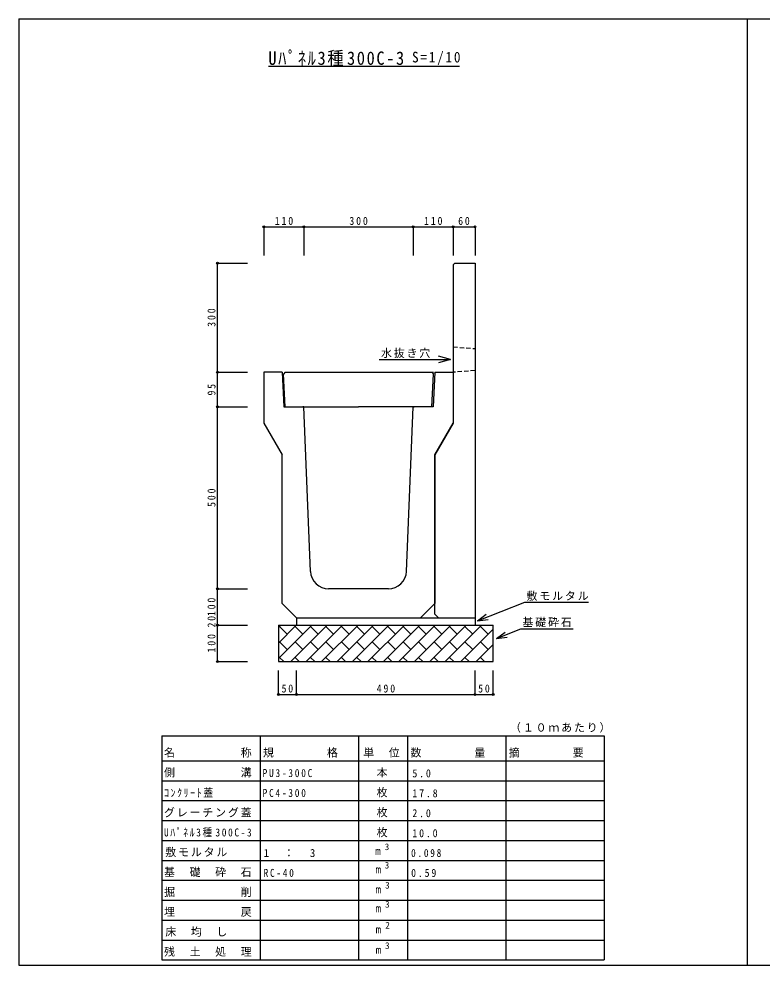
# Model space of a CAD drawing. Units: millimetres at full size, sheet at 1:10. Extents: x -3772 to 4228, y -1145 to 1455.
# Drawn here: x -3772 to -1731, y -1145 to 1455 of the extents above; entities that cross this region are included whole.
import ezdxf
from ezdxf.enums import TextEntityAlignment as Align

# ---------------------------------------------------------------- set-up
doc = ezdxf.new("R2010")
doc.units = ezdxf.units.MM
doc.header["$LTSCALE"] = 10
doc.header["$PDMODE"] = 32
doc.header["$PDSIZE"] = 5
doc.linetypes.add('DASHED1', pattern=[1.8, 1.2, -0.6])
doc.layers.add('0-0_通り芯', color=3, linetype='Continuous')
doc.layers.add('0-3_建具', color=7, linetype='Continuous')
doc.styles.add('ＭＳ ゴシック', font='')
doc.styles.get('ＭＳ ゴシック').set_extended_font_data('MS Gothic')

msp = doc.modelspace()

# ---------------------------------------------------------------- linework, layer by layer
at = {"layer": '0-0_通り芯', "color": 2}
for p, q in [((-3771.9, 1455.3), (-3771.9, -1144.7)), ((-1771.9, 1455.3), (-1771.9, -1144.7))]:
    msp.add_line(p, q, dxfattribs=at)
at = {"layer": '0-0_通り芯'}
for p, q in [((-2574.4, 784.26), (-2579.4, 779.26)), ((-2574.4, 784.26), (-2519.4, 784.26)), ((-2519.4, 784.26), (-2519.4, -190.74)), ((-2579.4, 779.26), (-2579.4, 344.26)), ((-3049.4, 484.26), (-3044.4, 389.26)), ((-3040.4, 484.26), (-3045.14, 479.26)), ((-3040.4, 389.26), (-3045.14, 479.26)), ((-3040.4, 484.26), (-2633.4, 484.26)), ((-2638.4, 484.26), (-2633.66, 479.26)), ((-2638.4, 389.26), (-2633.66, 479.26)), ((-2629.4, 484.26), (-2634.4, 389.26)), ((-2629.4, 484.26), (-2579.4, 484.26)), ((-3044.4, 389.26), (-2839.4, 389.26)), ((-2634.4, 389.26), (-2839.4, 389.26)), ((-3099.4, 344.26), (-3049.4, 257.66)), ((-2579.4, 344.26), (-2629.4, 257.66)), ((-2579.4, 344.26), (-2629.4, 257.66)), ((-2629.4, 257.26), (-2579.4, 344.26)), ((-2629.4, 257.66), (-2629.4, -150.74)), ((-2629.4, -180.74), (-2629.4, 257.26)), ((-2757.44, -110.74), (-2921.36, -110.74)), ((-2669.4, -190.74), (-2629.4, -150.74)), ((-2629.4, -180.74), (-2619.4, -190.74)), ((-3009.4, -190.74), (-3009.4, -210.74)), ((-3009.4, -190.74), (-2524.4, -190.74)), ((-2619.4, -190.74), (-2519.4, -190.74)), ((-2519.4, -190.74), (-2519.4, -210.74)), ((-3059.4, -210.74), (-3059.4, -310.74)), ((-3059.4, -302.28), (-2967.86, -210.74)), ((-3059.4, -259.86), (-3010.29, -210.74)), ((-3059.4, -217.43), (-3052.71, -210.74)), ((-3059.4, -210.74), (-2469.4, -210.74)), ((-3034.96, -235.42), (-3056.17, -214.2)), ((-3025.43, -310.74), (-2925.43, -210.74)), ((-2992.53, -235.42), (-3013.75, -214.2)), ((-2983.01, -310.74), (-2883.01, -210.74)), ((-2950.11, -235.42), (-2971.32, -214.2)), ((-2940.58, -310.74), (-2840.58, -210.74)), ((-2907.68, -235.42), (-2928.89, -214.2)), ((-2898.15, -310.74), (-2798.15, -210.74)), ((-2865.25, -235.42), (-2886.47, -214.2)), ((-2855.73, -310.74), (-2755.73, -210.74)), ((-2822.83, -235.42), (-2844.04, -214.2)), ((-2813.3, -310.74), (-2713.3, -210.74)), ((-2780.4, -235.42), (-2801.62, -214.2)), ((-2770.87, -310.74), (-2670.87, -210.74)), ((-2737.98, -235.42), (-2759.19, -214.2)), ((-2728.45, -310.74), (-2628.45, -210.74)), ((-2695.55, -235.42), (-2716.76, -214.2)), ((-2686.02, -310.74), (-2586.02, -210.74)), ((-2653.12, -235.42), (-2674.34, -214.2)), ((-2643.6, -310.74), (-2543.6, -210.74)), ((-2610.7, -235.42), (-2631.91, -214.2)), ((-2601.17, -310.74), (-2501.17, -210.74)), ((-2568.27, -235.42), (-2589.48, -214.2)), ((-2558.74, -310.74), (-2469.4, -221.4)), ((-2525.84, -235.42), (-2547.06, -214.2)), ((-2483.42, -235.42), (-2504.63, -214.2)), ((-2469.4, -310.74), (-2469.4, -210.74)), ((-3034.96, -277.84), (-3056.17, -256.63)), ((-2992.53, -277.84), (-3013.75, -256.63)), ((-2950.11, -277.84), (-2971.32, -256.63)), ((-2907.68, -277.84), (-2928.89, -256.63)), ((-2865.25, -277.84), (-2886.47, -256.63)), ((-2822.83, -277.84), (-2844.04, -256.63)), ((-2780.4, -277.84), (-2801.62, -256.63)), ((-2737.98, -277.84), (-2759.19, -256.63)), ((-2695.55, -277.84), (-2716.76, -256.63)), ((-2653.12, -277.84), (-2674.34, -256.63)), ((-2610.7, -277.84), (-2631.91, -256.63)), ((-2568.27, -277.84), (-2589.48, -256.63)), ((-2525.84, -277.84), (-2547.06, -256.63)), ((-2483.42, -277.84), (-2504.63, -256.63)), ((-2516.32, -310.74), (-2469.4, -263.83)), ((-3059.4, -310.74), (-2469.4, -310.74)), ((-3044.49, -310.74), (-3056.17, -299.06)), ((-3002.06, -310.74), (-3013.75, -299.06)), ((-2959.63, -310.74), (-2971.32, -299.06)), ((-2917.21, -310.74), (-2928.89, -299.06)), ((-2874.78, -310.74), (-2886.47, -299.06)), ((-2832.36, -310.74), (-2844.04, -299.06)), ((-2789.93, -310.74), (-2801.62, -299.06)), ((-2747.5, -310.74), (-2759.19, -299.06)), ((-2705.08, -310.74), (-2716.76, -299.06)), ((-2662.65, -310.74), (-2674.34, -299.06)), ((-2620.22, -310.74), (-2631.91, -299.06)), ((-2577.8, -310.74), (-2589.48, -299.06)), ((-2535.37, -310.74), (-2547.06, -299.06)), ((-2492.94, -310.74), (-2504.63, -299.06))]:
    msp.add_line(p, q, dxfattribs=at)
at = {"layer": '0-0_通り芯', "linetype": 'DASHED1'}
for p, q in [((-2579.4, 554.26), (-2519.4, 549.26)), ((-2519.4, 489.26), (-2579.4, 484.26))]:
    msp.add_line(p, q, dxfattribs=at)
at = {"layer": '0-0_通り芯', "color": 2}
for points in [[(-3771.9, 1455.3), (4228.1, 1455.3), (4228.1, -1144.7)], [(-3771.9, -1144.7), (-1771.9, -1144.7), (228.1, -1144.7)]]:
    msp.add_lwpolyline(points, dxfattribs=at)
at = {"layer": '0-0_通り芯'}
for points in [[(-3049.4, 484.26), (-3099.4, 484.26), (-3099.4, 344.26)], [(-2971.32, -62.74), (-2989.4, 389.26), (-2992.37, 389.26)], [(-2707.48, -62.74), (-2689.4, 389.26), (-2686.43, 389.26)], [(-3009.4, -190.74), (-3049.4, -150.74), (-3049.4, 257.66)]]:
    msp.add_lwpolyline(points, dxfattribs=at)
for centre, start, end in [((-2921.36, -60.74), 182.2906, 270), ((-2757.44, -60.74), 270, 357.70938)]:
    msp.add_arc(centre, 50, start, end, dxfattribs=at)
at = {"layer": '0-3_建具'}
for p, q in [((-3086.9, 1325.3), (-2561.98, 1325.3)), ((-3099.4, 883.92), (-2989.4, 883.92)), ((-3099.4, 883.92), (-3099.4, 804.92)), ((-2989.4, 883.92), (-2989.4, 804.92)), ((-2989.4, 883.92), (-2689.4, 883.92)), ((-2689.4, 883.92), (-2689.4, 804.92)), ((-2689.4, 883.92), (-2579.4, 883.92)), ((-2579.4, 883.92), (-2579.4, 804.92)), ((-2579.4, 883.92), (-2519.4, 883.92)), ((-2519.4, 883.92), (-2519.4, 804.92)), ((-3226.82, 484.26), (-3226.82, 784.26)), ((-3226.82, 784.26), (-3144.62, 784.26)), ((-2586.53, 519.75), (-2619.45, 510.57)), ((-3226.82, 389.26), (-3226.82, 484.26)), ((-3226.82, 484.26), (-3144.62, 484.26)), ((-3226.82, -110.74), (-3226.82, 389.26)), ((-3226.82, 389.26), (-3144.62, 389.26)), ((-3226.82, -210.74), (-3226.82, -110.74)), ((-3226.82, -110.74), (-3144.62, -110.74)), ((-2512.91, -198.28), (-2383.01, -147.37)), ((-2383.01, -147.37), (-2207.83, -147.37)), ((-2512.91, -198.28), (-2488.77, -180.48)), ((-2512.91, -198.28), (-2483.1, -194.94)), ((-3226.82, -310.74), (-3226.82, -210.74)), ((-3226.82, -210.74), (-3144.62, -210.74)), ((-2460.58, -247.32), (-2393.27, -221.02)), ((-2460.58, -247.32), (-2436.42, -229.54)), ((-2393.27, -221.02), (-2250.24, -221.02)), ((-2460.58, -247.32), (-2430.77, -244)), ((-3226.82, -310.74), (-3144.62, -310.74)), ((-3059.4, -401.02), (-3059.4, -335.12)), ((-3009.4, -401.02), (-3009.4, -335.12)), ((-2519.4, -401.02), (-2519.4, -335.12)), ((-2469.4, -401.02), (-2469.4, -335.12)), ((-3059.4, -401.02), (-3009.4, -401.02)), ((-3009.4, -401.02), (-2519.4, -401.02)), ((-2519.4, -401.02), (-2469.4, -401.02)), ((-3379.4, -514.98), (-2164.4, -514.98)), ((-3379.4, -514.98), (-3379.4, -1130.58)), ((-3109.4, -514.98), (-3109.4, -1130.58)), ((-2839.4, -514.98), (-2839.4, -1130.58)), ((-2704.4, -514.98), (-2704.4, -1130.58)), ((-2434.4, -514.98), (-2434.4, -1130.58)), ((-2164.4, -514.98), (-2164.4, -1130.58)), ((-3379.4, -583.38), (-2164.4, -583.38)), ((-3379.4, -638.1), (-2164.4, -638.1)), ((-3379.4, -692.82), (-2164.4, -692.82)), ((-3379.4, -747.54), (-2164.4, -747.54)), ((-3379.4, -802.54), (-2164.4, -802.54)), ((-3379.4, -856.98), (-2164.4, -856.98)), ((-3379.4, -911.7), (-2164.4, -911.7)), ((-3379.4, -966.42), (-2164.4, -966.42)), ((-3379.4, -1021.14), (-2164.4, -1021.14)), ((-3379.4, -1075.86), (-2164.4, -1075.86)), ((-3379.4, -1130.58), (-2164.4, -1130.58)), ((-3293.9, -1130.58), (-2384.9, -1130.58))]:
    msp.add_line(p, q, dxfattribs=at)
msp.add_lwpolyline([(-2782.84, 519.75), (-2586.53, 519.75), (-2619.45, 528.93)], dxfattribs=at)
for p in [(-3099.4, 883.92), (-2989.4, 883.92), (-2689.4, 883.92), (-2579.4, 883.92), (-2519.4, 883.92), (-3226.82, 784.26), (-3226.82, 484.26), (-3226.82, 389.26), (-3226.82, -110.74), (-3226.82, -210.74), (-3226.82, -310.74), (-3059.4, -401.02), (-3009.4, -401.02), (-2519.4, -401.02), (-2469.4, -401.02)]:
    msp.add_point(p, dxfattribs=at)

# ---------------------------------------------------------------- texts
at = {"layer": '0-3_建具', "style": 'ＭＳ ゴシック'}
for p in [(-2793.48, -848.72), (-2792.58, -899.34), (-2792.58, -954.06), (-2792.58, -1006.04), (-2792.49, -1064.18), (-2792.31, -1120.27)]:
    msp.add_text('m', height=21.99, dxfattribs=at).set_placement(p, align=Align.BOTTOM_LEFT)
at = {"layer": '0-3_建具', "color": 4, "style": 'ＭＳ ゴシック'}
for s, p in [('3', (-2767.38, -834.36)), ('3', (-2767.38, -884.98)), ('3', (-2766.21, -940.04)), ('3', (-2766.48, -992.3)), ('2', (-2765.58, -1049.82)), ('3', (-2766.48, -1105.91))]:
    msp.add_text(s, height=18.33, dxfattribs=at).set_placement(p, align=Align.BOTTOM_LEFT)
at = {"layer": '0-3_建具', "color": 3, "insert": (-3086.9, 1325.3), "char_height": 36.66, "attachment_point": 7, "style": 'ＭＳ ゴシック'}
msp.add_mtext('\\T1.2;\\W0.9;Uﾊﾟﾈﾙ3種300C-3', dxfattribs=at)
at = {"layer": '0-3_建具', "attachment_point": 7, "style": 'ＭＳ ゴシック'}
for s, insert, char_height in [('\\T1.28;\\W0.9;S=1/10', (-2692.21, 1328.5), 29.33), ('\\T1.38;\\W0.9;110', (-3069.4, 888.92), 21.99), ('\\T1.38;\\W0.9;300', (-2864.4, 888.92), 21.99), ('\\T1.38;\\W0.9;110', (-2659.4, 888.92), 21.99), ('\\T1.36;\\W0.9;60', (-2565.65, 888.92), 21.99), ('\\T1.17;水抜き穴', (-2777.62, 523.31), 21.99), ('\\T1.17;敷モルタル', (-2377.79, -143.8), 21.99), ('\\T1.17;基礎砕石', (-2389.1, -216.06), 21.99), ('\\T1.36;\\W0.9;50', (-3050.65, -396.02), 21.99), ('\\T1.38;\\W0.9;490', (-2789.4, -396.02), 21.99), ('\\T1.36;\\W0.9;50', (-2510.65, -396.02), 21.99), ('\\T1.17;（１０ｍあたり）', (-2423.15, -506.04), 21.99), ('\\T1.17;名\u3000\u3000\u3000\u3000\u3000称', (-3373.4, -574.44), 21.99), ('\\T1.17;規\u3000\u3000\u3000\u3000格', (-3101.65, -574.44), 21.99), ('\\T1.17;単\u3000位', (-2826.4, -574.44), 21.99), ('\\T1.17;数\u3000\u3000\u3000\u3000量', (-2696.65, -574.44), 21.99), ('\\T1.17;摘\u3000\u3000\u3000\u3000要', (-2426.65, -574.44), 21.99), ('\\T1.17;側\u3000\u3000\u3000\u3000\u3000溝', (-3373.4, -629.16), 21.99), ('\\T1.39;\\W0.85;PU3-300C', (-3102.65, -628.37), 21.99), ('\\T1.17;\u3000本', (-2824.65, -629.16), 21.99), ('\\T1.38;\\W0.9;5.0', (-2691.4, -629.16), 21.99), ('\\T1.33;\\W0.9;ｺﾝｸﾘｰﾄ蓋', (-3373.4, -683.88), 21.99), ('\\T1.39;\\W0.85;PC4-300', (-3102.65, -683.09), 21.99), ('\\T1.17;\u3000枚', (-2824.65, -683.88), 21.99), ('\\T1.38;\\W0.9;17.8', (-2691.4, -683.88), 21.99), ('\\T1.17;グレーチング蓋', (-3373.4, -738.6), 21.99), ('\\T1.17;\u3000枚', (-2824.65, -738.6), 21.99), ('\\T1.38;\\W0.9;2.0', (-2691.4, -738.6), 21.99), ('\\T1.36;\\W0.85;Uﾊﾟﾈﾙ3種300C-3', (-3373.4, -793.6), 21.99), ('\\T1.17;\u3000枚', (-2824.65, -793.6), 21.99), ('\\T1.38;\\W0.9;10.0', (-2691.4, -793.6), 21.99), ('\\T1.17;敷モルタル', (-3369.9, -848.04), 21.99), ('\\T1.21;1\u3000：\u30003', (-3099.9, -848.04), 21.99), ('\\T1.38;\\W0.85;0.098', (-2694.9, -848.04), 21.99), ('\\T1.17;基\u3000礎\u3000砕\u3000石', (-3373.4, -902.76), 21.99), ('\\T1.38;\\W0.85;RC-40', (-3099.9, -902.76), 21.99), ('\\T1.38;\\W0.9;0.59', (-2694.9, -902.76), 21.99), ('\\T1.17;掘\u3000\u3000\u3000\u3000\u3000削', (-3373.4, -957.48), 21.99), ('\\T1.17;埋\u3000\u3000\u3000\u3000\u3000戻', (-3373.4, -1012.2), 21.99), ('\\T1.17;床\u3000均\u3000し', (-3369.9, -1066.92), 21.99), ('\\T1.17;残\u3000土\u3000処\u3000理', (-3373.4, -1121.64), 21.99)]:
    msp.add_mtext(s, dxfattribs=dict(at, insert=insert, char_height=char_height))
at = {"layer": '0-3_建具', "char_height": 21.99, "attachment_point": 7, "rotation": 90, "style": 'ＭＳ ゴシック'}
for s, insert in [('\\T1.38;\\W0.9;300', (-3231.82, 609.26)), ('\\T1.36;\\W0.9;95', (-3231.82, 420.51)), ('\\T1.38;\\W0.9;500', (-3231.82, 114.26)), ('\\T1.38;\\W0.9;100', (-3231.82, -185.74)), ('\\T1.36;\\W0.9;20', (-3231.82, -216.99)), ('\\T1.38;\\W0.9;100', (-3231.82, -285.74))]:
    msp.add_mtext(s, dxfattribs=dict(at, insert=insert))

doc.saveas('drawing.dxf')
